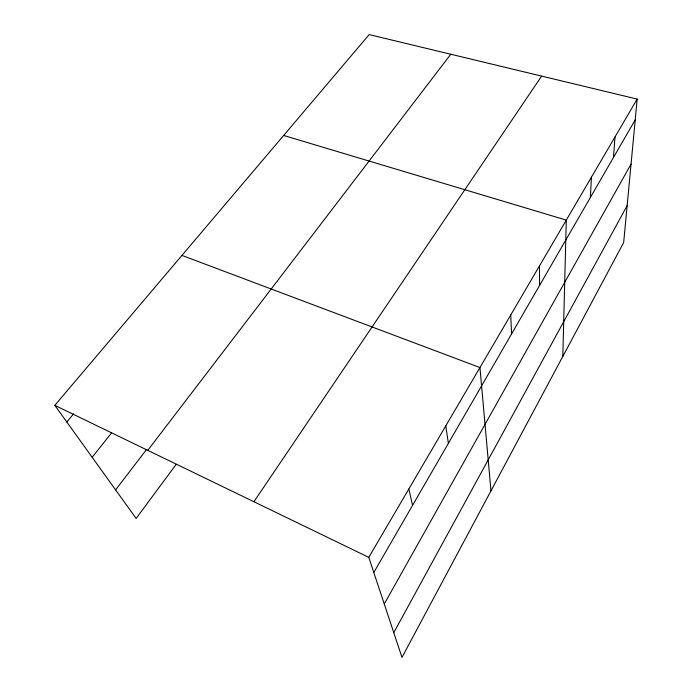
<?xml version="1.0" encoding="UTF-8"?>
<svg xmlns="http://www.w3.org/2000/svg" width="692" height="692" viewBox="0 0 692 692"><rect width="100%" height="100%" fill="white"/><g stroke="black" fill="none" stroke-linecap="round" stroke-linejoin="round"><path stroke-width="1.04" d="M562.812 356.415L566.298 220.117L283.651 135.459M590.371 197.488L591.426 177.213M613.475 157.491L615.006 136.947M637.176 99.086L623.665 242.555L401.983 657.4L368.784 557.354L54.824 405.348L369.173 34.6L637.176 99.086L368.784 557.354M393.774 632.661L627.142 205.645M384.259 603.995L631.052 164.09M373.801 572.483L635.23 119.82M253.921 501.743L541.637 76.103M176.218 464.323L136.142 518.446L54.824 405.348M147.759 450.345L450.795 54.236M115.607 489.884L146.401 449.688M92.166 457.282L111.55 432.95M66.821 422.034L73.672 413.799M181.944 255.417L479.945 367.556L490.974 490.862M408.842 488.967L412.562 505.368M445.778 425.9L448.381 443.347M510.748 314.964L511.57 333.933M539.466 265.936L539.578 285.441"/></g></svg>
